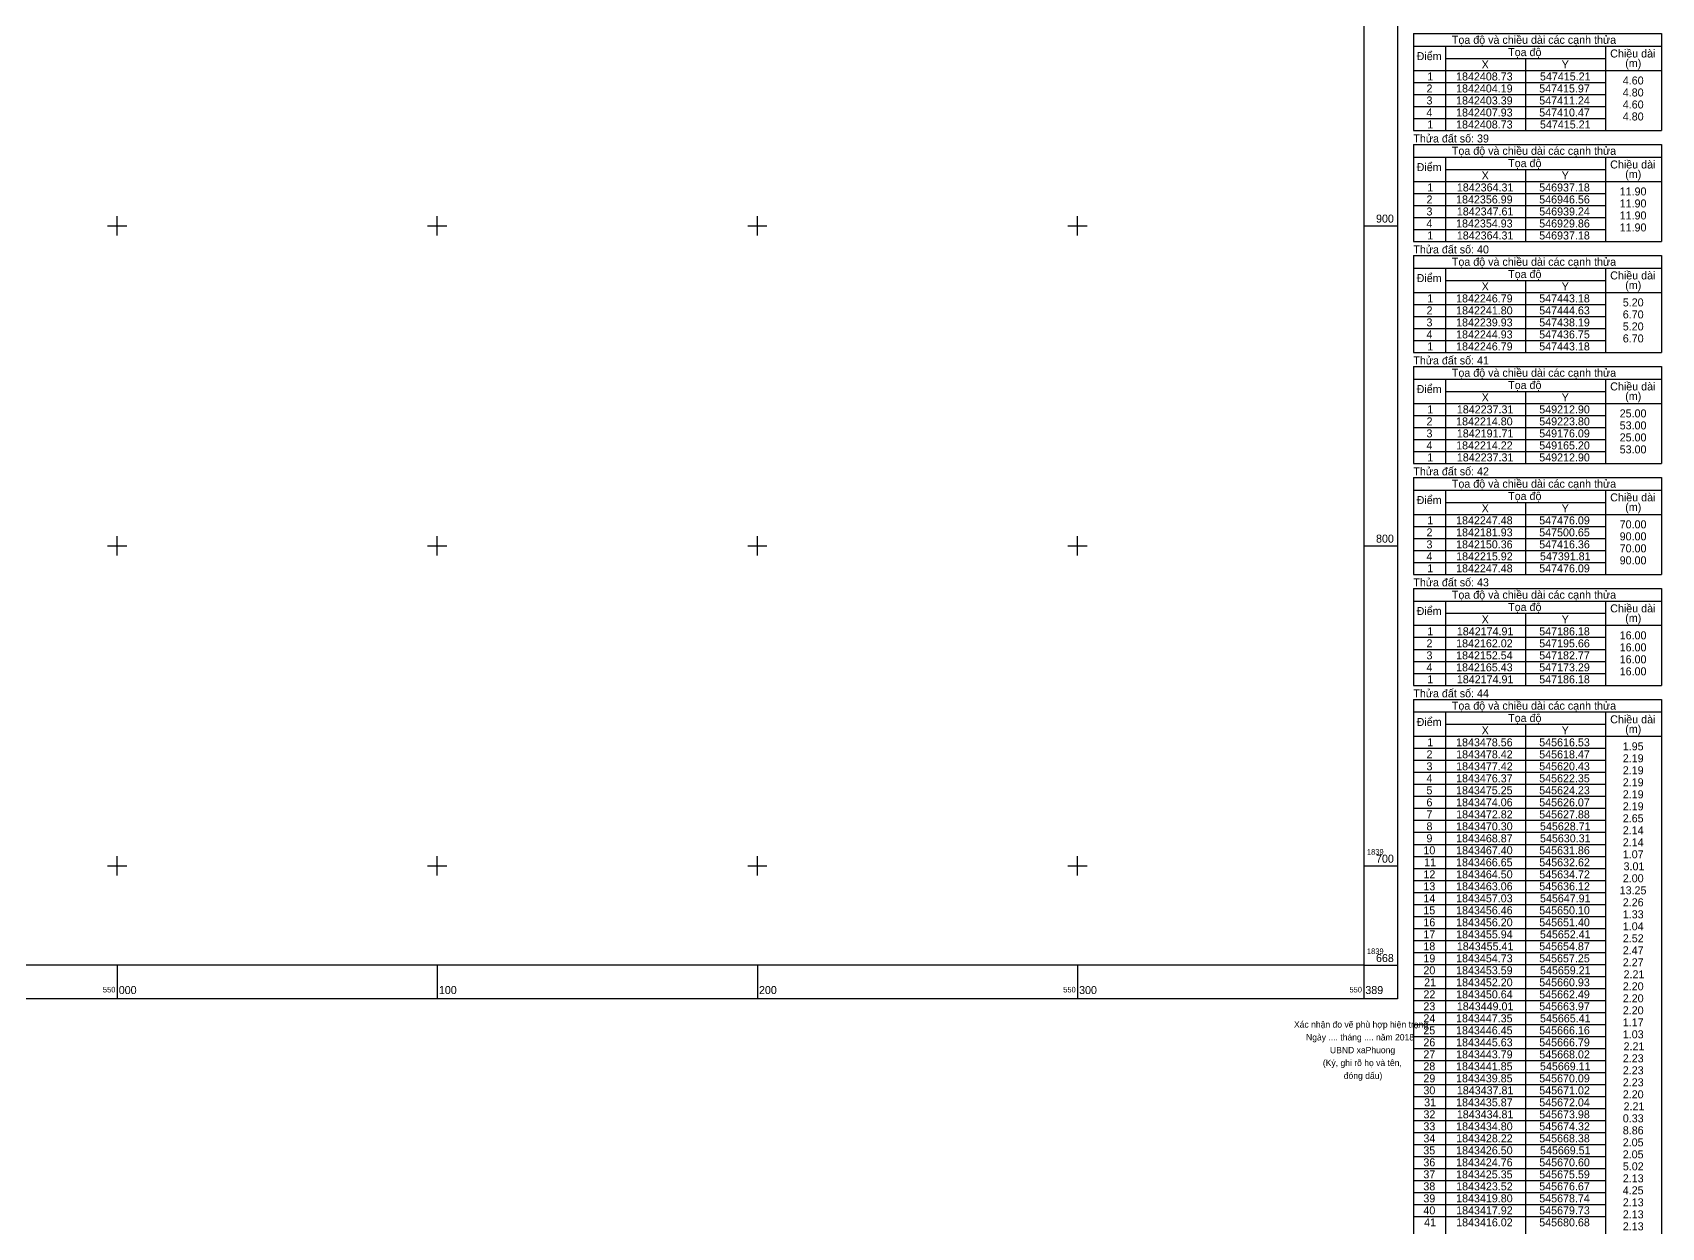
# Model space of a CAD drawing. Extents: x 542197 to 550482, y 1822129 to 1845893.
# Drawn here: x 549974 to 550482, y 1839587 to 1839960 of the extents above; entities that cross this region are included whole.
import ezdxf

# ---------------------------------------------------------------- set-up
doc = ezdxf.new("R2010")
doc.units = 0
doc.layers.add('Level 63', color=7, linetype='Continuous')

msp = doc.modelspace()

# ---------------------------------------------------------------- linework, layer by layer
at = {"layer": 'Level 63'}
for p, q in [((550404.92, 1839960.08), (550482.42, 1839960.08)), ((550404.92, 1839960.08), (550404.92, 1839929.78)), ((550482.42, 1839960.08), (550482.42, 1839929.78)), ((550404.92, 1839956.13), (550482.42, 1839956.13)), ((550414.92, 1839956.13), (550414.92, 1839929.78)), ((550414.92, 1839952.28), (550464.92, 1839952.28)), ((550439.92, 1839952.28), (550439.92, 1839929.78)), ((550464.92, 1839956.13), (550464.92, 1839929.78)), ((550404.92, 1839948.53), (550482.42, 1839948.53)), ((550404.92, 1839944.78), (550464.92, 1839944.78)), ((550404.92, 1839941.03), (550464.92, 1839941.03)), ((550404.92, 1839937.28), (550464.92, 1839937.28)), ((550404.92, 1839933.53), (550464.92, 1839933.53)), ((550404.92, 1839929.78), (550482.42, 1839929.78)), ((550404.92, 1839925.41), (550482.42, 1839925.41)), ((550404.92, 1839925.41), (550404.92, 1839895.11)), ((550404.92, 1839921.46), (550482.42, 1839921.46)), ((550414.92, 1839921.46), (550414.92, 1839895.11)), ((550464.92, 1839921.46), (550464.92, 1839895.11)), ((550482.42, 1839925.41), (550482.42, 1839895.11)), ((550414.92, 1839917.61), (550464.92, 1839917.61)), ((550439.92, 1839917.61), (550439.92, 1839895.11)), ((550404.92, 1839913.86), (550482.42, 1839913.86)), ((550404.92, 1839910.11), (550464.92, 1839910.11)), ((550404.92, 1839906.36), (550464.92, 1839906.36)), ((550000, 1839897), (550000, 1839903)), ((550100, 1839897), (550100, 1839903)), ((550200, 1839897), (550200, 1839903)), ((550300, 1839897), (550300, 1839903)), ((550404.92, 1839902.61), (550464.92, 1839902.61)), ((549997, 1839900), (550003, 1839900)), ((550097, 1839900), (550103, 1839900)), ((550197, 1839900), (550203, 1839900)), ((550297, 1839900), (550303, 1839900)), ((550389.42, 1839900), (550399.92, 1839900)), ((550404.92, 1839898.86), (550464.92, 1839898.86)), ((550404.92, 1839895.11), (550482.42, 1839895.11)), ((550404.92, 1839890.73), (550482.42, 1839890.73)), ((550404.92, 1839890.73), (550404.92, 1839860.43)), ((550482.42, 1839890.73), (550482.42, 1839860.43)), ((550404.92, 1839886.78), (550482.42, 1839886.78)), ((550414.92, 1839886.78), (550414.92, 1839860.43)), ((550464.92, 1839886.78), (550464.92, 1839860.43)), ((550414.92, 1839882.93), (550464.92, 1839882.93)), ((550439.92, 1839882.93), (550439.92, 1839860.43)), ((550404.92, 1839879.18), (550482.42, 1839879.18)), ((550404.92, 1839875.43), (550464.92, 1839875.43)), ((550404.92, 1839871.68), (550464.92, 1839871.68)), ((550404.92, 1839867.93), (550464.92, 1839867.93)), ((550404.92, 1839864.18), (550464.92, 1839864.18)), ((550404.92, 1839860.43), (550482.42, 1839860.43)), ((550404.92, 1839856.06), (550482.42, 1839856.06)), ((550404.92, 1839856.06), (550404.92, 1839825.76)), ((550482.42, 1839856.06), (550482.42, 1839825.76)), ((550404.92, 1839852.11), (550482.42, 1839852.11)), ((550414.92, 1839852.11), (550414.92, 1839825.76)), ((550464.92, 1839852.11), (550464.92, 1839825.76)), ((550414.92, 1839848.26), (550464.92, 1839848.26)), ((550439.92, 1839848.26), (550439.92, 1839825.76)), ((550404.92, 1839844.51), (550482.42, 1839844.51)), ((550404.92, 1839840.76), (550464.92, 1839840.76)), ((550404.92, 1839837.01), (550464.92, 1839837.01)), ((550404.92, 1839833.26), (550464.92, 1839833.26)), ((550404.92, 1839829.51), (550464.92, 1839829.51)), ((550404.92, 1839825.76), (550482.42, 1839825.76)), ((550404.92, 1839821.38), (550482.42, 1839821.38)), ((550404.92, 1839821.38), (550404.92, 1839791.08)), ((550482.42, 1839821.38), (550482.42, 1839791.08)), ((550404.92, 1839817.43), (550482.42, 1839817.43)), ((550414.92, 1839817.43), (550414.92, 1839791.08)), ((550464.92, 1839817.43), (550464.92, 1839791.08)), ((550404.92, 1839809.83), (550482.42, 1839809.83)), ((550414.92, 1839813.58), (550464.92, 1839813.58)), ((550439.92, 1839813.58), (550439.92, 1839791.08)), ((550404.92, 1839806.08), (550464.92, 1839806.08)), ((549997, 1839800), (550003, 1839800)), ((550000, 1839797), (550000, 1839803)), ((550097, 1839800), (550103, 1839800)), ((550100, 1839797), (550100, 1839803)), ((550197, 1839800), (550203, 1839800)), ((550200, 1839797), (550200, 1839803)), ((550297, 1839800), (550303, 1839800)), ((550300, 1839797), (550300, 1839803)), ((550389.42, 1839800), (550399.92, 1839800)), ((550404.92, 1839802.33), (550464.92, 1839802.33)), ((550404.92, 1839798.58), (550464.92, 1839798.58)), ((550404.92, 1839794.83), (550464.92, 1839794.83)), ((550404.92, 1839791.08), (550482.42, 1839791.08)), ((550404.92, 1839786.71), (550482.42, 1839786.71)), ((550404.92, 1839786.71), (550404.92, 1839756.41)), ((550482.42, 1839786.71), (550482.42, 1839756.41)), ((550404.92, 1839782.76), (550482.42, 1839782.76)), ((550414.92, 1839782.76), (550414.92, 1839756.41)), ((550414.92, 1839778.91), (550464.92, 1839778.91)), ((550439.92, 1839778.91), (550439.92, 1839756.41)), ((550464.92, 1839782.76), (550464.92, 1839756.41)), ((550404.92, 1839775.16), (550482.42, 1839775.16)), ((550404.92, 1839771.41), (550464.92, 1839771.41)), ((550404.92, 1839767.66), (550464.92, 1839767.66)), ((550404.92, 1839763.91), (550464.92, 1839763.91)), ((550404.92, 1839760.16), (550464.92, 1839760.16)), ((550404.92, 1839756.41), (550482.42, 1839756.41)), ((550404.92, 1839752.03), (550482.42, 1839752.03)), ((550404.92, 1839752.03), (550404.92, 1823712.98)), ((550404.92, 1839748.08), (550482.42, 1839748.08)), ((550414.92, 1839748.08), (550414.92, 1823712.98)), ((550464.92, 1839748.08), (550464.92, 1823712.98)), ((550482.42, 1839752.03), (550482.42, 1823712.98)), ((550414.92, 1839744.23), (550464.92, 1839744.23)), ((550439.92, 1839744.23), (550439.92, 1823712.98)), ((550404.92, 1839740.48), (550482.42, 1839740.48)), ((550404.92, 1839736.73), (550464.92, 1839736.73)), ((550404.92, 1839732.98), (550464.92, 1839732.98)), ((550404.92, 1839729.23), (550464.92, 1839729.23)), ((550404.92, 1839725.48), (550464.92, 1839725.48)), ((550404.92, 1839721.73), (550464.92, 1839721.73)), ((550404.92, 1839717.98), (550464.92, 1839717.98)), ((550404.92, 1839714.23), (550464.92, 1839714.23)), ((550404.92, 1839710.48), (550464.92, 1839710.48)), ((550000, 1839697), (550000, 1839703)), ((550100, 1839697), (550100, 1839703)), ((550200, 1839697), (550200, 1839703)), ((550300, 1839697), (550300, 1839703)), ((550404.92, 1839706.73), (550464.92, 1839706.73)), ((550404.92, 1839702.98), (550464.92, 1839702.98)), ((549997, 1839700), (550003, 1839700)), ((550097, 1839700), (550103, 1839700)), ((550197, 1839700), (550203, 1839700)), ((550297, 1839700), (550303, 1839700)), ((550389.42, 1839700), (550399.92, 1839700)), ((550404.92, 1839699.23), (550464.92, 1839699.23)), ((550404.92, 1839695.48), (550464.92, 1839695.48)), ((550404.92, 1839691.73), (550464.92, 1839691.73)), ((550404.92, 1839687.98), (550464.92, 1839687.98)), ((550404.92, 1839684.23), (550464.92, 1839684.23)), ((550404.92, 1839680.48), (550464.92, 1839680.48)), ((550404.92, 1839676.73), (550464.92, 1839676.73)), ((550404.92, 1839672.98), (550464.92, 1839672.98)), ((550000, 1839668.95), (550000, 1839658.45)), ((550100, 1839668.95), (550100, 1839658.45)), ((550200, 1839668.95), (550200, 1839658.45)), ((550300, 1839668.95), (550300, 1839658.45)), ((550389.42, 1839668.95), (550389.42, 1839658.45)), ((550389.42, 1839668.95), (550399.92, 1839668.95)), ((550404.92, 1839669.23), (550464.92, 1839669.23)), ((550404.92, 1839665.48), (550464.92, 1839665.48)), ((550404.92, 1839661.73), (550464.92, 1839661.73)), ((550404.92, 1839657.98), (550464.92, 1839657.98)), ((550404.92, 1839654.23), (550464.92, 1839654.23)), ((550404.92, 1839650.48), (550464.92, 1839650.48)), ((550404.92, 1839646.73), (550464.92, 1839646.73)), ((550404.92, 1839642.98), (550464.92, 1839642.98)), ((550404.92, 1839639.23), (550464.92, 1839639.23)), ((550404.92, 1839635.48), (550464.92, 1839635.48)), ((550404.92, 1839631.73), (550464.92, 1839631.73)), ((550404.92, 1839627.98), (550464.92, 1839627.98)), ((550404.92, 1839624.23), (550464.92, 1839624.23)), ((550404.92, 1839620.48), (550464.92, 1839620.48)), ((550404.92, 1839616.73), (550464.92, 1839616.73)), ((550404.92, 1839612.98), (550464.92, 1839612.98)), ((550404.92, 1839609.23), (550464.92, 1839609.23)), ((550404.92, 1839605.48), (550464.92, 1839605.48)), ((550404.92, 1839601.73), (550464.92, 1839601.73)), ((550404.92, 1839597.98), (550464.92, 1839597.98)), ((550404.92, 1839594.23), (550464.92, 1839594.23)), ((550404.92, 1839590.48), (550464.92, 1839590.48))]:
    msp.add_line(p, q, dxfattribs=at)
for points in [[(542202.44, 1845862.31), (550399.92, 1845862.31), (550399.92, 1839658.45), (542202.44, 1839658.45), (542202.44, 1845862.31)], [(542212.94, 1845851.81), (550389.42, 1845851.81), (550389.42, 1839668.95), (542212.94, 1839668.95), (542212.94, 1845851.81)]]:
    msp.add_lwpolyline(points, dxfattribs=at)

# ---------------------------------------------------------------- texts
for s, height, p in [('Tọa độ và chiều dài các cạnh thửa', 2.5, (550416.95, 1839956.86)), ('Điểm', 2.5, (550405.95, 1839951.76)), ('X', 2.5, (550426.26, 1839949.16)), ('Tọa độ', 2.5, (550434.54, 1839953.01)), ('Y', 2.5, (550451.26, 1839949.16)), ('Chiều dài', 2.5, (550466.41, 1839952.59)), ('(m)', 2.5, (550471.11, 1839949.57)), ('1', 2.5, (550409.27, 1839945.41)), ('1842408.73', 2.5, (550418.27, 1839945.41)), ('547415.21', 2.5, (550444.48, 1839945.41)), ('4.60', 2.5, (550470.35, 1839944.16)), ('2', 2.5, (550409.04, 1839941.66)), ('1842404.19', 2.5, (550418.27, 1839941.66)), ('547415.97', 2.5, (550444.24, 1839941.66)), ('4.80', 2.5, (550470.35, 1839940.41)), ('4', 2.5, (550409.03, 1839934.16)), ('3', 2.5, (550409.02, 1839937.91)), ('1842403.39', 2.5, (550418.27, 1839937.91)), ('1842407.93', 2.5, (550418.27, 1839934.16)), ('547411.24', 2.5, (550444.25, 1839937.91)), ('547410.47', 2.5, (550444.24, 1839934.16)), ('4.60', 2.5, (550470.35, 1839936.66)), ('1', 2.5, (550409.27, 1839930.41)), ('1842408.73', 2.5, (550418.27, 1839930.41)), ('547415.21', 2.5, (550444.48, 1839930.41)), ('4.80', 2.5, (550470.35, 1839932.91)), ('Thửa đất số: 39', 2.5, (550404.92, 1839926.03)), ('Tọa độ và chiều dài các cạnh thửa', 2.5, (550416.95, 1839922.18)), ('Điểm', 2.5, (550405.95, 1839917.08)), ('X', 2.5, (550426.26, 1839914.48)), ('Tọa độ', 2.5, (550434.54, 1839918.33)), ('Y', 2.5, (550451.26, 1839914.48)), ('Chiều dài', 2.5, (550466.41, 1839917.91)), ('(m)', 2.5, (550471.11, 1839914.9)), ('1', 2.5, (550409.27, 1839910.73)), ('1842364.31', 2.5, (550418.51, 1839910.73)), ('546937.18', 2.5, (550444.24, 1839910.73)), ('11.90', 2.5, (550469.38, 1839909.48)), ('3', 2.5, (550409.02, 1839903.23)), ('2', 2.5, (550409.04, 1839906.98)), ('1842356.99', 2.5, (550418.27, 1839906.98)), ('1842347.61', 2.5, (550418.51, 1839903.23)), ('546946.56', 2.5, (550444.24, 1839906.98)), ('546939.24', 2.5, (550444.25, 1839903.23)), ('11.90', 2.5, (550469.38, 1839905.73)), ('900', 2.5, (550393.26, 1839901)), ('4', 2.5, (550409.03, 1839899.48)), ('1842354.93', 2.5, (550418.27, 1839899.48)), ('546929.86', 2.5, (550444.24, 1839899.48)), ('11.90', 2.5, (550469.38, 1839901.98)), ('11.90', 2.5, (550469.38, 1839898.23)), ('1', 2.5, (550409.27, 1839895.73)), ('1842364.31', 2.5, (550418.51, 1839895.73)), ('546937.18', 2.5, (550444.24, 1839895.73)), ('Thửa đất số: 40', 2.5, (550404.92, 1839891.36)), ('Tọa độ và chiều dài các cạnh thửa', 2.5, (550416.95, 1839887.51)), ('Tọa độ', 2.5, (550434.54, 1839883.66)), ('Chiều dài', 2.5, (550466.41, 1839883.24)), ('Điểm', 2.5, (550405.95, 1839882.41)), ('X', 2.5, (550426.26, 1839879.81)), ('Y', 2.5, (550451.26, 1839879.81)), ('(m)', 2.5, (550471.11, 1839880.22)), ('1', 2.5, (550409.27, 1839876.06)), ('1842246.79', 2.5, (550418.27, 1839876.06)), ('547443.18', 2.5, (550444.24, 1839876.06)), ('5.20', 2.5, (550470.35, 1839874.81)), ('3', 2.5, (550409.02, 1839868.56)), ('2', 2.5, (550409.04, 1839872.31)), ('1842241.80', 2.5, (550418.28, 1839872.31)), ('1842239.93', 2.5, (550418.27, 1839868.56)), ('547438.19', 2.5, (550444.24, 1839868.56)), ('547444.63', 2.5, (550444.24, 1839872.31)), ('6.70', 2.5, (550470.35, 1839871.06)), ('4', 2.5, (550409.03, 1839864.81)), ('1842244.93', 2.5, (550418.27, 1839864.81)), ('547436.75', 2.5, (550444.23, 1839864.81)), ('5.20', 2.5, (550470.35, 1839867.31)), ('6.70', 2.5, (550470.35, 1839863.56)), ('1', 2.5, (550409.27, 1839861.06)), ('1842246.79', 2.5, (550418.27, 1839861.06)), ('547443.18', 2.5, (550444.24, 1839861.06)), ('Thửa đất số: 41', 2.5, (550404.92, 1839856.68)), ('Tọa độ và chiều dài các cạnh thửa', 2.5, (550416.95, 1839852.83)), ('Điểm', 2.5, (550405.95, 1839847.73)), ('Tọa độ', 2.5, (550434.54, 1839848.98)), ('Chiều dài', 2.5, (550466.41, 1839848.56)), ('X', 2.5, (550426.26, 1839845.13)), ('Y', 2.5, (550451.26, 1839845.13)), ('(m)', 2.5, (550471.11, 1839845.55)), ('2', 2.5, (550409.04, 1839837.63)), ('1', 2.5, (550409.27, 1839841.38)), ('1842214.80', 2.5, (550418.28, 1839837.63)), ('1842237.31', 2.5, (550418.51, 1839841.38)), ('549212.90', 2.5, (550444.25, 1839841.38)), ('549223.80', 2.5, (550444.25, 1839837.63)), ('25.00', 2.5, (550469.38, 1839840.13)), ('3', 2.5, (550409.02, 1839833.88)), ('1842191.71', 2.5, (550418.51, 1839833.88)), ('549176.09', 2.5, (550444.24, 1839833.88)), ('53.00', 2.5, (550469.38, 1839836.38)), ('25.00', 2.5, (550469.38, 1839832.63)), ('4', 2.5, (550409.03, 1839830.13)), ('1842214.22', 2.5, (550418.29, 1839830.13)), ('549165.20', 2.5, (550444.25, 1839830.13)), ('53.00', 2.5, (550469.38, 1839828.88)), ('Thửa đất số: 42', 2.5, (550404.92, 1839822.01)), ('1', 2.5, (550409.27, 1839826.38)), ('1842237.31', 2.5, (550418.51, 1839826.38)), ('549212.90', 2.5, (550444.25, 1839826.38)), ('Tọa độ và chiều dài các cạnh thửa', 2.5, (550416.95, 1839818.16)), ('Điểm', 2.5, (550405.95, 1839813.06)), ('Tọa độ', 2.5, (550434.54, 1839814.31)), ('Chiều dài', 2.5, (550466.41, 1839813.89)), ('1', 2.5, (550409.27, 1839806.71)), ('1842247.48', 2.5, (550418.27, 1839806.71)), ('X', 2.5, (550426.26, 1839810.46)), ('547476.09', 2.5, (550444.24, 1839806.71)), ('Y', 2.5, (550451.26, 1839810.46)), ('(m)', 2.5, (550471.11, 1839810.87)), ('2', 2.5, (550409.04, 1839802.96)), ('1842181.93', 2.5, (550418.27, 1839802.96)), ('547500.65', 2.5, (550444.23, 1839802.96)), ('90.00', 2.5, (550469.38, 1839801.71)), ('70.00', 2.5, (550469.38, 1839805.46)), ('800', 2.5, (550393.26, 1839801)), ('3', 2.5, (550409.02, 1839799.21)), ('1842150.36', 2.5, (550418.27, 1839799.21)), ('547416.36', 2.5, (550444.24, 1839799.21)), ('70.00', 2.5, (550469.38, 1839797.96)), ('4', 2.5, (550409.03, 1839795.46)), ('1', 2.5, (550409.27, 1839791.71)), ('1842247.48', 2.5, (550418.27, 1839791.71)), ('1842215.92', 2.5, (550418.29, 1839795.46)), ('547476.09', 2.5, (550444.24, 1839791.71)), ('547391.81', 2.5, (550444.48, 1839795.46)), ('90.00', 2.5, (550469.38, 1839794.21)), ('Thửa đất số: 43', 2.5, (550404.92, 1839787.33)), ('Tọa độ và chiều dài các cạnh thửa', 2.5, (550416.95, 1839783.48)), ('Điểm', 2.5, (550405.95, 1839778.38)), ('Tọa độ', 2.5, (550434.54, 1839779.63)), ('Chiều dài', 2.5, (550466.41, 1839779.21)), ('(m)', 2.5, (550471.11, 1839776.2)), ('1', 2.5, (550409.27, 1839772.03)), ('1842174.91', 2.5, (550418.51, 1839772.03)), ('X', 2.5, (550426.26, 1839775.78)), ('547186.18', 2.5, (550444.24, 1839772.03)), ('Y', 2.5, (550451.26, 1839775.78)), ('2', 2.5, (550409.04, 1839768.28)), ('1842162.02', 2.5, (550418.29, 1839768.28)), ('547195.66', 2.5, (550444.24, 1839768.28)), ('16.00', 2.5, (550469.38, 1839770.78)), ('16.00', 2.5, (550469.38, 1839767.03)), ('3', 2.5, (550409.02, 1839764.53)), ('1842152.54', 2.5, (550418.28, 1839764.53)), ('1842165.43', 2.5, (550418.27, 1839760.78)), ('547173.29', 2.5, (550444.24, 1839760.78)), ('547182.77', 2.5, (550444.24, 1839764.53)), ('16.00', 2.5, (550469.38, 1839763.28)), ('4', 2.5, (550409.03, 1839760.78)), ('1', 2.5, (550409.27, 1839757.03)), ('1842174.91', 2.5, (550418.51, 1839757.03)), ('547186.18', 2.5, (550444.24, 1839757.03)), ('16.00', 2.5, (550469.38, 1839759.53)), ('Thửa đất số: 44', 2.5, (550404.92, 1839752.66)), ('Tọa độ và chiều dài các cạnh thửa', 2.5, (550416.95, 1839748.81)), ('Điểm', 2.5, (550405.95, 1839743.71)), ('X', 2.5, (550426.26, 1839741.11)), ('Tọa độ', 2.5, (550434.54, 1839744.96)), ('Y', 2.5, (550451.26, 1839741.11)), ('Chiều dài', 2.5, (550466.41, 1839744.54)), ('(m)', 2.5, (550471.11, 1839741.52)), ('1', 2.5, (550409.27, 1839737.36)), ('1843478.56', 2.5, (550418.27, 1839737.36)), ('545616.53', 2.5, (550444.24, 1839737.36)), ('1.95', 2.5, (550470.34, 1839736.11)), ('2', 2.5, (550409.04, 1839733.61)), ('1843478.42', 2.5, (550418.29, 1839733.61)), ('545618.47', 2.5, (550444.24, 1839733.61)), ('2.19', 2.5, (550470.35, 1839732.36)), ('4', 2.5, (550409.03, 1839726.11)), ('3', 2.5, (550409.02, 1839729.86)), ('1843476.37', 2.5, (550418.27, 1839726.11)), ('1843477.42', 2.5, (550418.29, 1839729.86)), ('545622.35', 2.5, (550444.23, 1839726.11)), ('545620.43', 2.5, (550444.24, 1839729.86)), ('2.19', 2.5, (550470.35, 1839728.61)), ('5', 2.5, (550409.01, 1839722.36)), ('1843475.25', 2.5, (550418.26, 1839722.36)), ('545624.23', 2.5, (550444.24, 1839722.36)), ('2.19', 2.5, (550470.35, 1839724.86)), ('2.19', 2.5, (550470.35, 1839721.11)), ('6', 2.5, (550409.02, 1839718.61)), ('1843474.06', 2.5, (550418.27, 1839718.61)), ('545626.07', 2.5, (550444.24, 1839718.61)), ('2.19', 2.5, (550470.35, 1839717.36)), ('8', 2.5, (550409.02, 1839711.11)), ('7', 2.5, (550409.02, 1839714.86)), ('1843470.30', 2.5, (550418.28, 1839711.11)), ('1843472.82', 2.5, (550418.29, 1839714.86)), ('545627.88', 2.5, (550444.24, 1839714.86)), ('545628.71', 2.5, (550444.48, 1839711.11)), ('2.65', 2.5, (550470.34, 1839713.61)), ('9', 2.5, (550409.02, 1839707.36)), ('1843468.87', 2.5, (550418.27, 1839707.36)), ('545630.31', 2.5, (550444.48, 1839707.36)), ('2.14', 2.5, (550470.35, 1839709.86)), ('2.14', 2.5, (550470.35, 1839706.11)), ('1839', 1.75, (550390.42, 1839703.5)), ('700', 2.5, (550393.26, 1839701)), ('10', 2.5, (550408.06, 1839703.61)), ('11', 2.5, (550408.29, 1839699.86)), ('1843466.65', 2.5, (550418.26, 1839699.86)), ('1843467.40', 2.5, (550418.28, 1839703.61)), ('545631.86', 2.5, (550444.24, 1839703.61)), ('545632.62', 2.5, (550444.26, 1839699.86)), ('1.07', 2.5, (550470.35, 1839702.36)), ('12', 2.5, (550408.07, 1839696.11)), ('1843464.50', 2.5, (550418.28, 1839696.11)), ('545634.72', 2.5, (550444.26, 1839696.11)), ('2.00', 2.5, (550470.35, 1839694.86)), ('3.01', 2.5, (550470.59, 1839698.61)), ('13', 2.5, (550408.05, 1839692.36)), ('1843463.06', 2.5, (550418.27, 1839692.36)), ('545636.12', 2.5, (550444.26, 1839692.36)), ('13.25', 2.5, (550469.37, 1839691.11)), ('15', 2.5, (550408.04, 1839684.86)), ('14', 2.5, (550408.06, 1839688.61)), ('1843457.03', 2.5, (550418.27, 1839688.61)), ('1843456.46', 2.5, (550418.27, 1839684.86)), ('545650.10', 2.5, (550444.25, 1839684.86)), ('545647.91', 2.5, (550444.48, 1839688.61)), ('2.26', 2.5, (550470.35, 1839687.36)), ('16', 2.5, (550408.05, 1839681.11)), ('1843456.20', 2.5, (550418.28, 1839681.11)), ('545651.40', 2.5, (550444.25, 1839681.11)), ('1.33', 2.5, (550470.35, 1839683.61)), ('1.04', 2.5, (550470.35, 1839679.86)), ('17', 2.5, (550408.05, 1839677.36)), ('1843455.94', 2.5, (550418.28, 1839677.36)), ('545652.41', 2.5, (550444.48, 1839677.36)), ('2.52', 2.5, (550470.36, 1839676.11)), ('1839', 1.75, (550390.42, 1839672.45)), ('668', 2.5, (550393.24, 1839669.95)), ('18', 2.5, (550408.05, 1839673.61)), ('19', 2.5, (550408.05, 1839669.86)), ('1843454.73', 2.5, (550418.27, 1839669.86)), ('1843455.41', 2.5, (550418.51, 1839673.61)), ('545657.25', 2.5, (550444.23, 1839669.86)), ('545654.87', 2.5, (550444.24, 1839673.61)), ('2.47', 2.5, (550470.35, 1839672.36)), ('20', 2.5, (550408.06, 1839666.11)), ('1843453.59', 2.5, (550418.27, 1839666.11)), ('545659.21', 2.5, (550444.48, 1839666.11)), ('2.27', 2.5, (550470.35, 1839668.61)), ('2.21', 2.5, (550470.59, 1839664.86)), ('550', 1.75, (549995.54, 1839660.45)), ('000', 2.5, (550000.5, 1839659.95)), ('100', 2.5, (550100.5, 1839659.95)), ('200', 2.5, (550200.5, 1839659.95)), ('550', 1.75, (550295.54, 1839660.45)), ('300', 2.5, (550300.5, 1839659.95)), ('550', 1.75, (550384.96, 1839660.45)), ('389', 2.5, (550389.92, 1839659.95)), ('21', 2.5, (550408.29, 1839662.36)), ('1843452.20', 2.5, (550418.28, 1839662.36)), ('545660.93', 2.5, (550444.24, 1839662.36)), ('2.20', 2.5, (550470.35, 1839661.11)), ('23', 2.5, (550408.05, 1839654.86)), ('22', 2.5, (550408.07, 1839658.61)), ('1843450.64', 2.5, (550418.28, 1839658.61)), ('1843449.01', 2.5, (550418.51, 1839654.86)), ('545662.49', 2.5, (550444.24, 1839658.61)), ('545663.97', 2.5, (550444.24, 1839654.86)), ('2.20', 2.5, (550470.35, 1839657.36)), ('Xác nhận đo vẽ phù hợp hiện trạng', 2, (550367.63, 1839649.45)), ('24', 2.5, (550408.06, 1839651.11)), ('1843447.35', 2.5, (550418.26, 1839651.11)), ('545665.41', 2.5, (550444.48, 1839651.11)), ('2.20', 2.5, (550470.35, 1839653.61)), ('1.17', 2.5, (550470.35, 1839649.86)), ('Ngày .... tháng .... năm 2018 ', 2, (550371.4, 1839645.45)), ('25', 2.5, (550408.04, 1839647.36)), ('1843446.45', 2.5, (550418.26, 1839647.36)), ('545666.16', 2.5, (550444.24, 1839647.36)), ('1.03', 2.5, (550470.35, 1839646.11)), ('UBND xaPhuong', 2, (550378.87, 1839641.45)), ('26', 2.5, (550408.05, 1839643.61)), ('27', 2.5, (550408.05, 1839639.86)), ('1843443.79', 2.5, (550418.27, 1839639.86)), ('1843445.63', 2.5, (550418.27, 1839643.61)), ('545666.79', 2.5, (550444.24, 1839643.61)), ('545668.02', 2.5, (550444.26, 1839639.86)), ('2.21', 2.5, (550470.59, 1839642.36)), ('(Ký, ghi rõ họ và tên,', 2, (550376.65, 1839637.45)), ('28', 2.5, (550408.05, 1839636.11)), ('1843441.85', 2.5, (550418.26, 1839636.11)), ('545669.11', 2.5, (550444.48, 1839636.11)), ('2.23', 2.5, (550470.35, 1839638.61)), ('2.23', 2.5, (550470.35, 1839634.86)), ('đóng dấu)', 2, (550383.18, 1839633.45)), ('30', 2.5, (550408.06, 1839628.61)), ('29', 2.5, (550408.05, 1839632.36)), ('1843439.85', 2.5, (550418.26, 1839632.36)), ('1843437.81', 2.5, (550418.51, 1839628.61)), ('545670.09', 2.5, (550444.24, 1839632.36)), ('545671.02', 2.5, (550444.26, 1839628.61)), ('2.23', 2.5, (550470.35, 1839631.11)), ('31', 2.5, (550408.29, 1839624.86)), ('1843435.87', 2.5, (550418.27, 1839624.86)), ('545672.04', 2.5, (550444.25, 1839624.86)), ('2.20', 2.5, (550470.35, 1839627.36)), ('2.21', 2.5, (550470.59, 1839623.61)), ('32', 2.5, (550408.07, 1839621.11)), ('1843434.81', 2.5, (550418.51, 1839621.11)), ('545673.98', 2.5, (550444.24, 1839621.11)), ('0.33', 2.5, (550470.35, 1839619.86)), ('33', 2.5, (550408.05, 1839617.36)), ('34', 2.5, (550408.06, 1839613.61)), ('1843434.80', 2.5, (550418.28, 1839617.36)), ('1843428.22', 2.5, (550418.29, 1839613.61)), ('545668.38', 2.5, (550444.24, 1839613.61)), ('545674.32', 2.5, (550444.26, 1839617.36)), ('8.86', 2.5, (550470.35, 1839616.11)), ('35', 2.5, (550408.04, 1839609.86)), ('1843426.50', 2.5, (550418.28, 1839609.86)), ('545669.51', 2.5, (550444.48, 1839609.86)), ('2.05', 2.5, (550470.34, 1839612.36)), ('2.05', 2.5, (550470.34, 1839608.61)), ('36', 2.5, (550408.05, 1839606.11)), ('1843424.76', 2.5, (550418.27, 1839606.11)), ('545670.60', 2.5, (550444.25, 1839606.11)), ('5.02', 2.5, (550470.36, 1839604.86)), ('37', 2.5, (550408.05, 1839602.36)), ('38', 2.5, (550408.05, 1839598.61)), ('1843425.35', 2.5, (550418.26, 1839602.36)), ('1843423.52', 2.5, (550418.29, 1839598.61)), ('545675.59', 2.5, (550444.24, 1839602.36)), ('545676.67', 2.5, (550444.24, 1839598.61)), ('2.13', 2.5, (550470.35, 1839601.11)), ('39', 2.5, (550408.05, 1839594.86)), ('1843419.80', 2.5, (550418.28, 1839594.86)), ('545678.74', 2.5, (550444.25, 1839594.86)), ('4.25', 2.5, (550470.34, 1839597.36)), ('2.13', 2.5, (550470.35, 1839593.61)), ('40', 2.5, (550408.06, 1839591.11)), ('1843417.92', 2.5, (550418.29, 1839591.11)), ('545679.73', 2.5, (550444.24, 1839591.11)), ('2.13', 2.5, (550470.35, 1839589.86)), ('41', 2.5, (550408.29, 1839587.36)), ('1843416.02', 2.5, (550418.29, 1839587.36)), ('545680.68', 2.5, (550444.24, 1839587.36)), ('2.13', 2.5, (550470.35, 1839586.11))]:
    msp.add_text(s, height=height, dxfattribs=at).set_placement(p)

doc.saveas('drawing.dxf')
